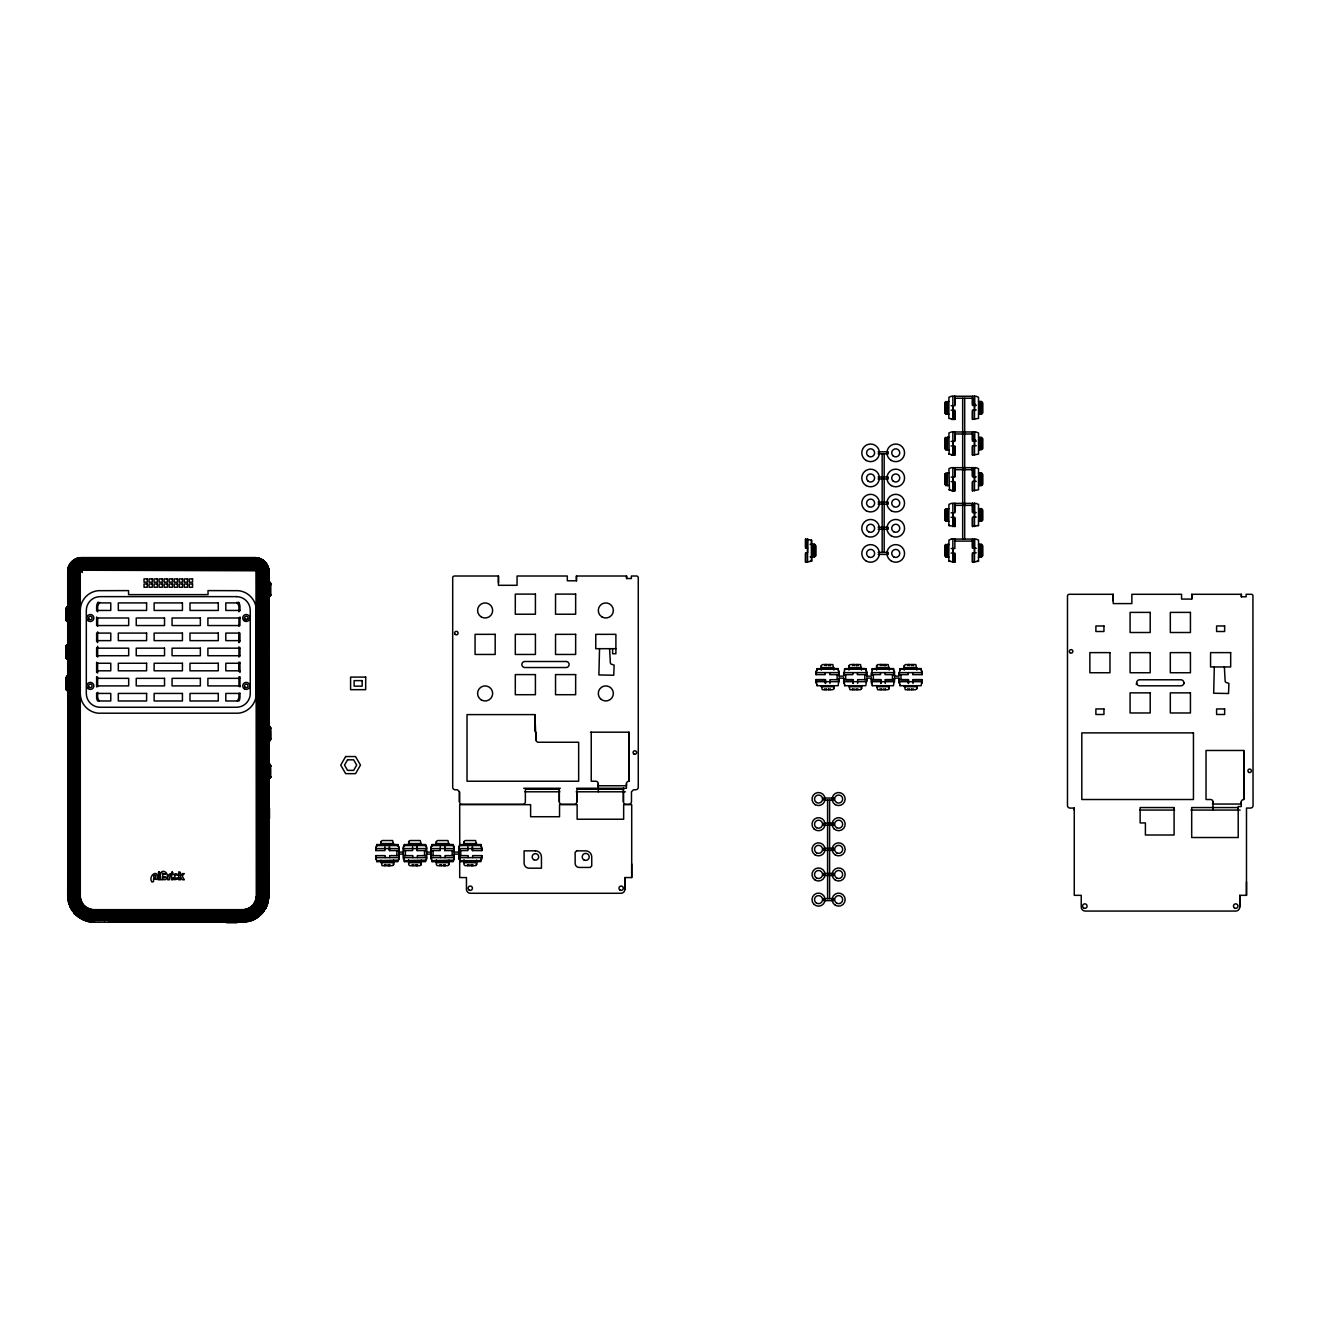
<?xml version="1.0" encoding="UTF-8"?>
<svg xmlns="http://www.w3.org/2000/svg" width="1319" height="1319" viewBox="0 0 1319 1319"><rect width="100%" height="100%" fill="white"/><g stroke="black" fill="none" stroke-linecap="round" stroke-linejoin="round"><path stroke-width="1.5" d="M67.714 697.207L67.714 571.49C67.533 564.087 74.144 557.459 81.547 557.657L255.045 557.657C262.432 557.475 269.06 564.087 268.878 571.49L268.878 895.865L267.328 904.752L262.877 912.616M69.726 694.437L69.726 672.311M69.726 663.012L69.726 640.886M69.726 625.288L69.726 603.162M238.953 671.305L238.953 662.089M238.953 641.809L238.953 632.592M256.282 896.541L256.084 570.781L81.547 570.22L80.278 571.49L80.294 896.541C80.508 903.416 86.559 909.467 93.435 909.665L243.158 909.665C250.033 909.467 256.084 903.416 256.282 896.541L268.779 897.151L268.351 899.69M268.631 741.146L270.593 738.904L268.631 741.212L268.631 739.267L270.642 738.805L268.631 738.706M268.631 596.847L270.593 594.605L268.631 596.913L268.631 594.951L270.642 594.506L268.631 594.391M268.631 583.245L270.593 583.921L269.505 582.025L268.631 582.371L270.642 584.333L268.631 584.333M268.878 805.579L268.878 780.436M268.878 775.918L268.878 766.867M269.076 764.426L270.642 766.355L268.631 766.355M268.878 738.195L268.878 729.143M269.076 727.577C266.702 723.785 271.862 730.957 270.197 726.884C266.422 724.164 274.171 729.836 268.631 728.649M268.878 691.42L268.878 693.365M268.878 678.856L268.878 658.23M268.878 645.667L268.878 643.721M268.878 637.126L268.878 634.604M268.878 625.041L268.878 626.987M268.878 621.645L268.878 571.49C269.027 564.087 262.432 557.508 255.045 557.657L80.871 557.673L76.189 559.141L72.314 562.867M268.367 819.676L269.373 818.654L269.373 808.349L268.367 807.096M268.631 776.413L270.642 776.413L268.631 776.973L268.631 778.935L269.505 778.738L269.505 764.047L270.593 766.141L268.631 763.915M269.505 727.643L269.505 726.324C270.428 727.593 267.691 745.763 270.642 738.92C271.022 717.19 267.18 727.445 269.505 740.503M270.642 594.605L269.505 596.699C267.576 587.713 273.561 583.097 268.631 581.877M269.884 776.875C268.351 779.067 272.885 775.308 268.631 778.869M270.642 766.24L269.884 764.278L269.884 778.49L270.642 776.644M269.884 739.168L269.884 740.767L269.884 726.571L270.642 728.533M269.884 594.853L269.884 596.468L269.884 582.256L270.642 584.218M270.197 776.809L270.197 778.177L270.197 764.608L270.197 765.976M270.197 739.085L270.197 740.454L270.197 726.884L270.197 728.253M270.197 594.787L270.197 596.155L270.197 582.569L270.197 583.938M270.444 776.726L270.444 777.798C270.956 756.331 267.955 763.173 269.076 778.886L269.505 777.419M270.444 766.059C271.022 764.806 270.379 766.108 268.631 765.267M270.444 728.335C270.923 727.445 270.51 727.775 268.631 727.066M270.444 594.704L270.444 595.759L270.444 582.965L270.444 584.02M268.631 582.767L270.593 583.41L270.593 595.314M384.917 846.831L384.917 850.59L375.75 850.59L376.756 844.556L397.876 844.556L398.882 847.078L398.882 859.147L397.876 861.653L376.756 861.653L375.75 855.619L385.181 855.619L385.181 857.63M375.75 850.59L375.75 847.078M376.756 861.587L376.756 860.647L397.876 860.153M381.026 844.556L381.026 841.538L382.279 840.533L392.6 840.533L393.606 844.556M389.451 850.59L389.451 846.831L389.451 850.59L398.882 850.59L398.882 847.078M393.59 862.659L393.59 860.153L393.59 864.67L392.337 865.676L382.032 865.676L381.026 860.153L381.026 862.659L393.606 862.659L393.606 864.67M397.876 846.073L397.876 844.638M403.4 859.147L403.4 847.078L404.405 844.556L425.526 844.556L426.532 847.078L426.532 859.147L425.526 861.653L404.405 861.653L403.4 855.619L412.831 855.619L412.831 857.63M403.4 847.078L403.4 850.59L412.583 850.59L412.583 846.831M404.405 861.587L404.405 860.647L425.526 860.153M408.692 844.556L408.692 841.538L409.945 840.533L420.25 840.533L421.256 844.556M417.117 850.59L417.117 846.831L417.117 850.59L426.532 850.59L426.532 847.078M421.256 864.67L421.256 862.659L408.692 862.659L408.692 860.153L408.692 864.67L409.698 865.676L420.003 865.676L421.256 864.67L421.256 860.153M425.526 846.073L425.526 844.638M431.066 859.147L431.066 847.078L432.071 844.556L453.192 844.556L454.198 847.078L454.198 859.147L453.192 861.653L432.071 861.653L431.066 855.619L440.497 855.619L440.497 857.63M431.066 847.078L431.066 850.59L440.249 850.59L440.249 846.831M432.071 861.587L432.071 860.647L453.192 860.153M436.342 844.556L436.342 841.538L437.611 840.533L447.916 840.533L448.922 844.556M444.767 850.59L444.767 846.831L444.767 850.59L454.198 850.59L454.198 847.078M448.922 864.67L448.922 862.659L436.342 862.659L436.342 860.153L436.342 864.67L437.347 865.676L447.669 865.676L448.922 864.67L448.922 860.153M453.192 846.073L453.192 844.638M459.737 860.153L458.732 855.619L468.146 855.619L468.146 857.63M472.433 850.59L472.433 846.831L472.433 850.59L481.864 850.59L480.858 844.556L459.737 844.556L458.732 847.078L458.732 859.147M623.425 789.273L576.914 789.273L576.914 801.738A2.523 2.523 0 0 1 574.392 804.26L561.828 804.26A2.523 2.523 0 0 1 559.305 801.738L559.305 789.273L525.358 789.273L525.358 801.738A2.523 2.523 0 0 1 522.852 804.26L461.996 804.26A2.523 2.523 0 0 1 459.474 801.738L459.474 791.796L457.462 789.784L455.203 789.784A2.523 2.523 0 0 1 452.697 787.262L452.697 577.771A1.764 1.764 0 0 1 454.445 576.007L498.45 576.007L498.45 585.306L517.064 585.306L517.064 576.007L567.302 576.007L567.302 580.789L576.452 580.789L576.452 576.007L626.574 576.007L626.574 578.53L631.356 578.53L631.356 576.007L636.5 576.007A1.764 1.764 0 0 1 638.264 577.771L638.264 787.262A2.523 2.523 0 0 1 635.742 789.784L633.483 789.784L631.471 791.796L631.471 801.738A2.523 2.523 0 0 1 628.965 804.26L625.948 804.26A2.523 2.523 0 0 1 623.425 801.738L623.425 788.267L623.425 801.738M464.008 844.556L464.008 841.538L465.261 840.533L475.565 840.533L476.571 844.556M476.571 864.67L476.571 862.659L464.008 862.659L464.008 860.153L464.008 864.67L465.013 865.676L475.318 865.676L476.571 864.67L476.571 860.153M480.858 860.153L480.858 861.653L459.737 861.653L459.737 860.647L480.858 860.647L481.864 855.619L472.68 855.619L472.68 857.63M480.858 846.073L480.858 844.556M481.864 850.59L481.864 847.078M498.45 582.8L498.45 576.007M534.92 731.188L534.92 714.601L467.025 714.601L467.025 781.227L578.662 781.227L578.662 742.251L538.432 742.251A2.523 2.523 0 0 1 535.926 739.745L534.92 714.601M559.305 801.738L559.305 789.273M576.452 580.789L576.452 576.007M576.914 801.738L576.914 791.796M591.242 732.193L591.242 781.227L595.759 781.227A2.523 2.523 0 0 1 598.282 783.75L598.282 791.796M459.704 849.205L459.704 877.564L466.448 877.564L466.448 889.253A4.023 4.023 0 0 0 470.471 893.276L620.936 893.276A4.023 4.023 0 0 0 624.959 889.253L624.959 877.564L631.702 877.564L631.702 863.994M590.533 732.193L628.965 732.193L628.965 781.227A2.523 2.523 0 0 0 626.443 783.75L626.443 785.761L597.688 785.761M626.574 578.53L626.574 576.007M810.097 561.202L811.597 561.202L811.531 540.081L811.597 561.202L805.563 562.207L805.563 552.776L807.574 552.776L807.574 539.075L807.574 562.207M805.563 547.253L805.563 539.075L811.3 540.081M810.097 556.931L815.62 555.926L815.62 545.621L814.614 544.351L810.097 544.351M816.016 683.176L816.016 679.664L825.447 679.664L825.447 683.423L825.447 679.664L816.016 679.664L817.022 685.699L838.142 685.699L839.148 678.147L843.682 678.147L844.688 685.699L865.808 685.699L866.814 678.147L871.348 678.147L872.354 685.699L893.474 685.699L894.48 678.147L898.997 678.147L900.003 685.699L921.124 685.699L922.129 679.664L912.962 679.664L912.962 683.423M825.199 672.624L825.199 674.636L816.016 674.636L817.022 668.667L838.159 668.585L839.148 676.136L843.682 676.136L844.688 668.667L865.808 668.585L866.814 676.136L871.348 676.136L872.354 668.667L893.474 668.585L894.48 676.136L898.997 676.136L900.003 668.667L921.124 668.585L922.129 674.636L912.699 674.636L912.699 672.624M817.022 685.616L817.022 684.693M817.022 670.101L817.022 668.667M821.308 670.101L821.308 665.584L822.561 664.562L832.866 664.562L833.872 670.101M825.067 665.584L825.067 664.562L826.584 664.562L826.584 665.584M828.596 689.722L828.596 688.716M829.733 672.624L829.733 674.636L839.164 674.636M830.096 689.722L830.096 688.716M821.308 685.699L822.314 689.722L832.619 689.722L833.872 688.716L833.872 685.699M838.159 670.101L838.159 668.667M839.148 678.147L839.148 681.676L816.016 681.676M843.682 683.176L843.682 678.147M844.688 685.616L844.688 684.693M844.688 670.101L844.688 668.667M848.958 670.101L848.958 665.584L850.227 664.562L860.532 664.562L861.538 670.101M852.734 665.584L852.734 664.562L854.25 664.562L854.25 665.584M856.262 689.722L856.262 688.716M857.383 672.624L857.383 674.636L866.814 674.636M857.762 689.722L857.762 688.716M848.958 685.699L849.964 689.722L860.285 689.722L861.538 688.716L861.538 685.699M865.808 670.101L865.808 668.667M866.814 678.147L866.814 681.676L843.682 681.676M871.348 683.176L871.348 678.147M872.354 685.616L872.354 684.693M872.354 670.101L872.354 668.667M876.624 670.101L876.624 665.584L877.877 664.562L888.198 664.562L889.187 670.101M880.4 665.584L880.4 664.562L881.9 664.562L881.9 665.584M883.911 689.722L883.911 688.716M885.049 672.624L885.049 674.636L894.48 674.636M885.428 689.722L885.428 688.716M876.624 685.699L877.63 689.722L887.934 689.722L889.187 688.716L889.187 685.699M893.474 670.101L893.474 668.667M894.48 678.147L894.48 681.676L871.348 681.676M898.997 683.176L898.997 678.147M900.003 685.616L900.003 684.693M900.003 670.101L900.003 668.667M904.29 670.101L904.29 665.584L905.543 664.562L915.848 664.562L916.853 670.101M908.049 665.584L908.049 664.562L909.566 664.562L909.566 665.584M911.577 689.722L911.577 688.716M913.078 689.722L913.078 688.716M904.29 685.699L905.296 689.722L915.6 689.722L916.853 688.716L916.853 685.699M921.124 670.101L921.124 668.667M922.129 674.636L922.129 671.107M948.839 556.948L945.822 556.948L944.816 555.678L944.816 545.374L948.839 544.368M948.839 521.236L945.822 521.236L944.816 519.983L944.816 509.662L948.839 508.656M948.839 485.524L945.822 485.524L944.816 484.271L944.816 473.966L948.839 472.96M948.839 437.248L944.816 438.254L944.816 448.559L945.822 449.812L948.839 449.812M948.839 414.117L945.822 414.117L944.816 412.863L944.816 402.542L948.839 401.537M945.822 556.948L945.822 544.368M945.822 521.236L945.822 508.656M945.822 485.524L945.822 472.96M945.822 449.828L945.822 437.248M945.822 414.117L945.822 401.537M954.874 554.046L954.874 562.224L948.839 561.218L948.922 540.098L951.362 539.092L975.994 539.092L978.517 540.098L978.517 561.218L972.482 562.224L972.482 553.799M949.845 525.506L948.839 525.506L948.922 504.386L951.362 503.38L975.994 503.38L978.517 504.386L978.517 525.506L972.482 526.512L972.482 518.087M949.466 489.811L948.922 468.674L951.362 467.668L975.994 467.668L978.517 468.674L978.517 489.794L972.482 490.816L972.482 482.391M949.136 454.099L948.922 432.978L951.362 431.972L975.994 431.972L978.517 432.978L978.517 454.099L972.482 455.104L972.482 446.679M952.862 548.523L952.862 562.224L952.862 539.092M952.862 512.811L952.862 526.512L952.862 503.38M952.862 477.099L952.862 490.8L952.862 467.668M952.862 441.403L952.862 455.104L952.862 431.972M952.862 405.691L952.862 419.393L952.862 396.261M951.362 539.092L954.874 539.092L954.874 548.523L951.114 548.523M948.839 525.506L954.874 526.512L954.874 518.334M954.874 482.639L954.874 490.8L948.839 489.811M954.874 446.927L954.874 455.104L948.839 454.099M954.874 411.215L954.874 419.393L948.839 418.387L948.922 397.266L951.362 396.261L975.994 396.261L978.517 397.266L978.517 418.387L972.482 419.393L972.482 410.967M962.672 539.059L962.672 398.239M964.684 539.059L964.684 398.239M972.482 562.224L972.482 552.793L976.258 552.793M972.482 547.253L972.482 539.092L972.482 548.259L976.258 548.259M972.482 526.512L972.482 517.081L976.258 517.081M972.482 511.558L972.482 503.363L972.482 512.563L976.258 512.563M972.482 490.816L972.482 481.386L976.258 481.386M972.482 475.846L972.482 467.668L972.482 476.851L976.258 476.851M972.482 455.104L972.482 445.674L976.258 445.674M972.482 419.393L972.482 409.962L976.258 409.962M972.482 398.305L972.482 404.438L975.664 404.438M974.494 552.793L974.494 539.092L974.494 562.224M974.494 517.081L974.494 503.38L974.494 526.512M974.494 481.386L974.494 467.668L974.494 490.8M974.494 445.674L974.494 431.972L974.494 455.104M974.494 409.962L974.494 396.261L974.494 419.393M980.017 437.248L980.017 449.812L980.017 437.248L982.54 438.502L982.54 448.806L978.517 449.828M978.517 556.948L981.534 556.948L981.534 544.368L978.517 544.368M978.517 521.236L981.534 521.236L981.534 508.656L978.517 508.656M978.517 485.524L981.534 485.524L981.534 472.96L978.517 472.96M981.534 449.812L981.534 437.248M978.517 414.117L981.534 414.117L981.534 401.537L978.517 401.537M981.534 556.948L982.54 555.942L982.54 545.621L981.534 544.368M981.534 521.236L982.54 520.23L982.54 509.925L981.534 508.656M981.534 485.524L982.54 484.518L982.54 474.213L981.534 472.96M981.534 414.117L982.54 413.111L982.54 402.79L981.534 401.537M1074.26 810.08L1074.26 808.069L1069.989 808.069A2.523 2.523 0 0 1 1067.483 805.546L1067.483 596.056A1.764 1.764 0 0 1 1069.231 594.292L1113.236 594.292L1113.236 603.591L1131.85 603.591L1131.85 594.292L1181.577 594.292L1181.577 599.073L1191.749 599.073L1191.749 594.292L1241.36 594.292L1241.36 596.798L1246.142 596.798L1246.142 594.292L1251.286 594.292A1.764 1.764 0 0 1 1252.918 595.38L1253.05 805.546A2.523 2.523 0 0 1 1250.527 808.069L1246.488 808.069L1246.488 895.337L1239.745 895.337L1239.745 907.043A4.023 4.023 0 0 1 1235.722 911.066L1085.257 911.066A4.023 4.023 0 0 1 1081.234 907.043L1081.234 895.337L1074.26 895.337L1074.26 808.069M1113.236 601.085L1113.236 594.292M1174.091 807.558L1174.091 835.009L1145.403 835.009L1145.403 822.941L1140.144 822.941L1140.144 807.558L1174.091 807.558L1174.091 810.08M1191.749 599.073L1191.749 594.292M1212.474 804.046L1241.228 804.046L1241.228 802.034A2.523 2.523 0 0 1 1243.751 799.512L1243.751 750.478L1206.028 750.478L1206.028 799.512L1210.562 799.512A2.523 2.523 0 0 1 1212.87 801.062L1213.068 810.08M1241.36 596.798L1241.36 594.292M1243.751 799.512L1243.751 750.478M1246.488 895.337L1246.488 881.768M79.783 558.728L258.409 558.069L255.292 570.253L257.073 557.805L255.045 557.706L255.045 570.22M256.925 895.865C257.106 903.581 250.198 910.506 242.465 910.308L94.111 910.308C86.394 910.506 79.47 903.581 79.668 895.865L79.668 571.49L81.547 569.61L255.045 569.61L256.644 570.5L256.925 895.865L268.862 895.865M267.642 897.101L267.675 571.49C267.938 564.664 261.64 559.124 255.045 559.141L81.547 559.141L74.787 561.91L71.457 566.263L70.187 571.49L70.187 895.865C69.858 908.643 81.333 920.101 94.111 919.788L242.465 919.788C255.259 920.101 266.718 908.643 266.405 895.865L266.405 571.49C266.553 565.406 261.113 559.981 255.045 560.13L81.547 560.13L74.985 562.207L73.864 559.981L80.591 557.706L81.547 570.22M268.136 895.865L268.021 898.371M268.598 897.134L268.614 568.786M79.668 571.49L67.731 571.49L68.522 566.857L67.714 895.865L68.852 903.515L71.473 909.434L76.387 915.402L80.822 918.04L79.849 917.2M79.668 895.865L67.731 895.865L67.945 571.49L69.742 564.301L73.303 560.377M68.258 571.49L68.868 566.972M77.409 559.85L71.457 564.367L69.198 571.49L69.198 895.865C68.852 909.269 80.97 921.256 94.358 920.777M255.919 558.646L81.547 558.613C75.447 559.866 69.28 564.647 69.495 571.49L69.495 895.865C69.165 909.005 80.954 920.81 94.111 920.481L242.465 920.481C255.622 920.81 267.411 909.005 267.081 895.865L267.081 571.49L264.888 564.532L258.969 560.443M80.294 610.301L80.377 608.504A19.867 19.867 0 0 1 98.2 590.681L128.553 590.599L128.553 594.622L208.023 594.622L208.023 590.599L238.393 590.681A19.867 19.867 0 0 1 256.199 608.504L256.199 695.377A19.867 19.867 0 0 1 238.393 713.2L98.2 713.2A19.867 19.867 0 0 1 80.377 695.377L80.294 693.58M93.435 909.665L92.825 922.162L88.967 921.75L86.444 921.124L90.104 909.088M244.51 618.133L245.812 619.716L247.873 618.677M255.177 569.61L255.985 557.706M267.889 897.101L266.817 903.251M92.759 909.615L91.522 922.113L90.253 921.915M67.961 678.345L65.95 678.345L67.961 675.839M67.961 608.636L65.95 609.081L67.961 606.691L65.95 608.702L67.961 609.197M268.631 726.67L270.642 728.137L270.593 739.629L268.631 740.272M268.631 764.789L270.593 765.498L270.444 777.006M270.593 777.336L268.631 777.979M267.394 899.558L267.543 898.321M256.925 571.49L268.862 571.49L268.812 570.121L266.158 563.246L261.409 559.223L255.738 570.435L263.009 560.196L255.045 557.888M67.961 676.779L65.95 678.246L67.961 676.383M90.236 921.965L92.083 909.533M67.896 569.61L68.786 569.726L69.907 565.455M267.856 899.624L265.284 908.049M266.735 905.906L268.449 899.706L256.15 897.893M67.961 645.354L65.95 646.607L67.961 646.92M67.961 677.257L65.95 678.032L67.088 676.086L67.961 675.905L65.95 678.131L67.961 677.785M88.967 921.734L91.423 909.418M84.218 919.755L89.115 921.041M257.848 557.953L255.292 570.253M87.713 921.404L90.747 909.269M65.999 646.326L67.961 646.359M65.95 677.95L65.999 689.342L67.961 690.925L65.95 688.914L67.961 688.403M258.376 559.602L81.547 558.86M258.705 558.399L263.816 560.789L268.07 566.857M74.425 559.619L70.435 563.246L68.275 567.764L80.311 571.242L67.879 570.55M266.586 903.169L262.712 910.868M67.978 568.786L80.311 571.242M256.875 558.151C266.339 556.041 246.702 585.521 259.596 558.679M85.224 920.711L89.461 908.873M266.438 904.438L261.327 912.946M266.52 905.823L268.334 895.865L267.378 567.104L268.136 567.813M68.522 566.857C78.893 568.951 88.307 574.474 69.198 567.104M69.017 567.038L70.847 562.702M71.473 567.104L70.566 571.49L70.566 895.865C70.253 908.445 81.531 919.722 94.111 919.409L242.465 919.409C255.062 919.722 266.339 908.445 266.026 895.865L266.026 571.49C266.158 565.62 260.915 560.361 255.045 560.509L80.789 560.526L75.216 562.521L71.127 566.956M88.818 908.643L84.037 920.2L92.825 921.981M86.526 920.893L78.415 917.018L85.504 907.456M259.958 560.163L258.458 559.322M266.636 905.873L265.548 908.197M88.208 908.362L82.833 919.706M68.984 566.032L69.923 564.417M87.598 908.049L81.696 919.096L84.103 920.035M81.729 919.03L79.519 917.694L86.427 907.357M69.379 565.175L70.105 565.554C69.627 563.427 75.925 558.366 71.704 562.306M65.999 608.603L67.961 607.63M270.593 594.984L268.631 595.957M264.492 909.055L265.103 907.95M265.432 908.131L263.371 911.363M265.762 908.313L265.103 909.418L254.336 902.971M80.541 918.486L87.005 907.719M256.018 569.874L262.151 559.619M262.102 559.866L259.497 558.959M262.168 559.784L264.476 561.383L263.668 562.257L262.333 561.169M67.961 644.645L65.95 646.524L67.516 644.447L65.95 646.409L67.961 645.832M263.981 910.225L264.657 909.154M69.775 564.334L70.352 563.592L80.492 570.781L70.039 564.499M70.352 564.68L72.149 561.416L72.924 562.257L79.816 558.976M105.355 919.953L104.432 920.58M263.816 910.126L259.711 914.875M260.964 914.364L264.377 910.489L253.973 903.548M262.168 561.399L256.644 559.883M256.826 558.514L262.877 560.377M78.415 917.018L77.376 916.26L84.944 907.027M70.55 563.724L71.968 562.537M262.465 912.27L263.239 911.264M263.734 560.806L256.232 570.022M261.953 911.841L256.463 916.804M261.756 913.342L262.596 912.369M94.111 910.308L94.111 922.245L92.825 922.212L243.768 922.228L253.759 919.722L262.877 912.6L253.644 905.032M72.133 562.702L68.918 571.49L68.918 895.865L70.385 904.339L74.639 911.841M76.42 915.37L84.828 906.104M263.981 561.91L255.935 570.599L265.103 562.075M264.394 561.482L267.114 565.224M260.766 914.149L261.64 913.226M83.905 906.071C78.365 915.468 65.29 917.942 82.949 905.032M77.969 915.534L76.123 913.853L76.881 914.875M221.097 921.256L220.092 922.261L220.092 921.256M260.47 913.853L254.468 918.304M260.882 914.265L258.887 915.848M264.756 562.405L260.074 559.899M74.589 913.556L83.41 905.559M72.825 560.773C75.529 563.609 68.341 567.071 69.825 571.49L69.825 895.865C69.511 908.84 81.135 920.464 94.111 920.134L242.465 920.134C255.457 920.464 267.081 908.84 266.751 895.865L266.751 571.49L265.449 566.098L262.432 562.405M259.068 916.078L261.096 914.479L252.687 906.071M264.394 563.889L264.064 563.048M256.496 570.303L265.729 562.702M238.195 921.75L236.942 922.772L226.637 922.772L225.631 921.75M258.755 915.699L249.918 920.415M258.986 915.98L256.925 917.496M250.148 907.357L257.139 917.793L259.183 916.227L251.632 907.027M82.503 904.471L72.924 911.577L72.215 910.489L82.619 903.548M266.141 563.642L256.084 570.781L266.916 564.367M73.6 560.229C76.634 559.454 87.466 582.174 74.985 562.207M73.88 560.624L75.183 559.223L74.474 559.866M74.111 560.971L77.161 559.141M255.771 918.04L256.842 917.364M257.073 917.694L254.897 919.096L248.994 908.049M82.256 902.971L71.473 909.418L72.364 910.39M255.424 917.463L248.599 920.299M255.853 918.189L253.528 919.244M81.91 902.377L70.847 908.296L70.468 907.043M268.449 568.703L268.301 567.764L256.199 570.995L267.279 565.142M253.66 919.508L254.798 918.931M76.04 558.811C88.142 587.697 79.865 562.521 76.123 559.025C80.508 552.463 83.081 588.868 79.668 557.789M79.585 566.989L76.634 571.49L76.634 895.865C76.403 905.197 84.779 913.572 94.111 913.342L242.465 913.342C251.814 913.572 260.189 905.197 259.958 895.865L259.398 569.231L255.045 566.576L81.547 566.576L78.398 568.538L77.227 571.49L77.227 895.865C76.997 904.883 85.092 912.962 94.111 912.748L242.465 912.748C251.5 912.962 259.579 904.883 259.365 895.865L258.87 569.495L255.045 567.17L80.096 567.417M70.253 907.142L81.613 901.767M268.73 569.594C259.151 573.106 249.472 572.017 267.378 567.104M253.347 918.865L246.208 921.025M253.594 919.392L243.735 921.684M247.131 908.873L251.368 920.711L252.572 920.233L253.759 919.706L248.384 908.362M256.76 570.731L267.378 566.115L268.021 569.693M69.94 905.873L70.369 907.093M69.429 902.048L71.473 907.95M81.333 901.157L69.742 905.955M76.42 559.668L78.81 558.316M81.086 900.514L69.313 904.735L68.555 902.262L70.22 905.757M266.389 567.45L267.394 571.49L267.394 895.865C267.724 909.17 255.787 921.107 242.465 920.777L108.949 920.777M78.843 557.921L81.3 570.253M251.319 920.596L250.099 920.992L246.488 909.088M68.901 903.499L80.888 899.871M248.763 920.942L249.983 920.613M599.535 648.684L598.892 674.949L613.747 675.229L614.126 665.155L612.115 664.397A1.764 1.764 0 0 1 610.351 662.633L609.592 648.684M1214.321 666.952L1213.678 693.233L1228.533 693.514L1228.912 683.423L1226.901 682.681A1.764 1.764 0 0 1 1225.137 680.917L1224.378 666.952M68.522 902.278L80.706 899.212M78.002 558.877L78.876 558.662M78.068 559.091L79.767 558.514M256.282 571.242L267.872 568.819M247.477 921.041L248.714 920.761M248.862 921.338L247.593 921.618L245.169 909.418M256.298 571.49L268.614 569.61M68.242 901.009L80.558 898.552M247.395 920.563L108.949 921.058M247.576 921.519L108.949 921.882M78.761 558.069L81.547 557.706L81.547 569.61M78.843 558.465L79.717 558.151M268.631 595.479L269.505 595.397M80.426 897.893L68.011 899.723L67.846 898.437L80.344 897.217M265.103 570.105L265.185 895.865C265.498 908 254.616 918.881 242.465 918.585L94.111 918.585C81.976 918.881 71.094 908 71.391 895.865L71.391 571.49C71.259 566.065 76.123 561.202 81.547 561.333L255.045 561.333L260.321 562.817L264.047 566.807L265.614 571.49L265.614 895.865C265.927 908.23 254.847 919.31 242.465 918.997L94.111 918.997C81.745 919.31 70.665 908.23 70.962 895.865L70.962 571.49C70.83 565.835 75.892 560.773 81.547 560.905L255.771 560.938L262.267 563.757L265.515 570.039M65.999 688.617L67.961 688.963M244.988 921.404L246.241 921.256M79.734 558.316L255.045 558.201M79.948 559.883L255.87 559.47M67.961 606.938L65.95 608.702L67.961 608.108M268.631 596.65L270.642 594.885L268.631 596.353M268.631 740.965L270.642 739.019L268.631 739.794M268.631 778.688L270.642 776.907L268.631 778.391M67.961 607.235L65.95 608.751L65.999 620.177L67.961 621.777L65.95 619.765L67.961 619.254M67.961 644.958L65.95 646.425L65.999 657.901L67.961 659.484L65.95 657.472L67.961 656.977M244.971 921.19L108.949 921.305M67.797 897.151L80.294 896.541M80.624 558.052L81.547 557.888M242.465 921.519L243.735 921.503M242.465 921.882L243.751 921.849M954.874 398.256L972.482 398.239M951.114 405.691L954.874 405.691L954.874 396.261L954.874 404.686M976.258 405.444L972.482 405.444L972.482 396.228M951.098 410.209L954.874 410.209L954.874 419.393L951.362 419.393M954.874 433.984L972.482 433.984L972.482 440.134L975.664 440.134M951.114 441.403L954.874 441.403L954.874 431.972L954.874 440.398M976.258 441.14L972.482 441.14L972.482 431.972M951.098 445.921L954.874 445.921L954.874 455.104L951.362 455.104M878.141 451.823L888.198 451.823L888.198 453.835L878.141 453.835M954.874 469.679L972.482 469.679M878.141 476.967L888.198 476.967L888.198 478.978L878.141 478.978M951.114 477.099L954.874 477.099L954.874 467.668L954.874 476.093M951.098 481.633L954.874 481.633L954.874 490.8L951.362 490.8M878.141 502.127L888.198 502.127L888.198 504.138L878.141 504.138M954.874 505.375L972.482 505.358M951.114 512.811L954.874 512.811L954.874 503.347L954.874 511.805M951.098 517.328L954.874 517.328L954.874 526.512M977.511 525.506L978.517 525.506M878.141 527.27L888.198 527.27L888.198 529.282L878.141 529.282M972.482 541.103L954.874 541.103L954.874 539.092M807.574 548.259L805.563 548.259L805.563 539.075M878.141 552.414L888.198 552.414L888.198 554.425L878.141 554.425M951.098 553.04L954.874 553.04L954.874 562.224M81.547 559.437L255.045 559.437M977 561.218L978.517 561.218M948.839 561.218L950.356 561.218M97.639 602.915L110.78 602.915L110.78 610.45L96.633 610.45M238.953 602.915L225.813 602.915L225.813 610.45L239.959 610.45M96.633 618.001L128.685 618.001L128.685 625.552L96.633 625.552L96.633 616.979M239.959 618.001L207.891 618.001L207.891 625.552L239.959 625.552L239.959 616.979M96.633 640.638L110.78 640.638L110.78 633.087L96.633 633.087L96.633 641.661M239.959 640.638L225.813 640.638L225.813 633.087L239.959 633.087L239.959 641.661M96.633 648.173L128.685 648.173L128.685 655.724L96.633 655.724M239.959 648.173L207.891 648.173L207.891 655.724L239.959 655.724M615.891 648.684L595.759 648.684L595.759 634.34L615.891 634.34L615.891 653.713L612.61 653.713L612.61 648.684M96.633 663.259L110.78 663.259L110.78 670.81L96.633 670.81M239.959 663.259L225.813 663.259L225.813 670.81L239.959 670.81M833.872 667.579L821.308 667.595L821.308 665.567M861.538 667.579L848.958 667.595L848.958 665.567M889.204 667.579L876.624 667.595L876.624 665.567M916.853 667.579L904.29 667.595L904.29 665.567M817.022 668.881L838.159 668.881M844.688 668.881L865.808 668.881M872.354 668.881L893.474 668.881M900.003 668.881L921.124 668.881M816.016 672.624L839.164 672.608M866.814 672.608L843.682 672.624L843.682 674.636L852.865 674.636L852.865 672.624M894.48 672.608L871.348 672.624L871.348 674.636L880.515 674.636L880.515 672.624M922.129 672.608L898.997 672.624L898.997 674.636L908.181 674.636L908.181 672.624M96.633 678.345L128.685 678.345L128.685 685.896L96.633 685.896M239.959 678.345L207.891 678.345L207.891 685.896L239.959 685.896M839.148 679.664L829.981 679.664L829.981 683.423M843.682 679.664L853.113 679.664L853.113 683.423L853.113 679.664L845.693 679.664L845.693 674.636M866.814 679.664L857.63 679.664L857.63 683.423M871.348 679.664L880.779 679.664L880.779 683.423L880.779 679.664L873.359 679.664L873.359 674.636M885.296 679.664L894.48 679.664L885.296 679.664L885.296 683.423M898.997 679.664L908.428 679.664L908.428 683.423L908.428 679.664L901.009 679.664L901.009 674.636M912.962 679.664L922.129 679.664L922.129 683.176M898.997 681.676L922.129 681.676M821.308 686.704L833.872 686.704L833.872 688.716M848.958 686.704L861.538 686.704L861.538 688.716M876.624 686.704L889.187 686.704L889.187 688.716M904.29 686.704L916.853 686.704L916.853 688.716M96.633 693.431L110.78 693.431L110.78 700.983L97.639 700.983A7.551 7.551 0 0 1 96.633 697.207L96.633 693.102M239.959 693.431L225.813 693.431L225.813 700.983L238.953 700.983A7.551 7.551 0 0 0 239.959 697.207L239.959 693.102M523.709 788.267L560.328 788.267M576.617 788.267L626.443 788.267L626.443 783.75M524.995 791.796L559.817 791.796M576.189 791.796L625.338 791.796M1139.781 810.08L1174.602 810.08M1190.975 810.08L1240.124 810.08M393.606 843.55L381.026 843.55L381.026 841.538M421.256 843.55L408.692 843.55L408.692 841.538M448.922 843.55L436.342 843.55L436.342 841.538M476.571 843.55L464.008 843.55L464.008 841.538M376.756 845.561L397.876 845.561M404.405 845.561L425.526 845.561M432.071 845.561L453.192 845.561M459.737 845.561L480.858 845.561M375.75 848.579L398.882 848.579M403.4 848.579L426.532 848.579M431.066 848.579L454.198 848.579M458.732 848.579L481.864 848.579M398.882 852.107L403.4 852.107M426.532 852.107L431.066 852.107M454.198 852.107L458.732 852.107M398.882 854.118L403.4 854.118M426.532 854.118L431.066 854.118M454.198 854.118L458.732 854.118M375.75 857.63L398.882 857.63M403.4 857.63L426.532 857.63M431.066 857.63L454.198 857.63M458.732 857.63L481.864 857.63M94.358 921.058L87.994 920.299M94.358 921.305L85.537 919.821L77.837 915.699M94.358 921.717L92.858 921.503M108.949 921.519L242.465 921.717M94.358 922.014L92.841 921.849M268.631 583.773L269.884 583.872M67.961 619.815L65.95 619.369M67.961 657.538L65.95 657.093M268.631 728.088L269.884 728.187M268.631 765.795L269.884 765.894M67.961 620.342L65.999 619.666L67.961 621.216M67.961 658.066L65.999 657.39L67.961 658.939M67.961 689.507L65.999 688.815L67.961 690.678M67.961 620.82L65.999 619.468L67.961 621.529M67.961 658.544L65.999 657.192L67.961 659.236M67.961 689.969L65.95 688.716L67.961 690.381M91.572 921.602L92.841 921.684M256.232 897.217L268.73 898.437M268.631 582.075L269.505 582.24M268.631 764.097L269.505 764.278M255.935 558.415L258.524 559.091M255.837 559.8L258.293 559.883M90.351 921.256L91.605 921.404M68.374 569.676L68.44 895.865M68.786 569.726L80.278 571.49M89.065 921.223L90.319 921.437M256.034 898.552L268.351 901.009M98.892 920.58L97.969 919.953M255.886 899.212L268.07 902.278M86.658 920.415L87.878 920.761M255.705 899.871L267.724 903.515M258.672 558.531L262.811 560.493M86.807 919.97L80.113 916.804L75.447 912.781M255.49 900.514L267.312 904.752M259.431 559.141L261.063 559.85M255.243 901.157L266.817 905.939M83.064 919.244L84.284 919.574M254.979 901.767L266.323 907.142M83.146 919.063L80.921 917.876M82.982 919.392L80.739 918.189M79.882 570.616L70.105 565.554M254.666 902.377L265.746 908.296M79.75 917.364L71.935 909.154M254.072 904.471L263.668 911.577M262.596 560.789L263.437 561.169M71.556 563.361L80.657 570.599L72.611 561.91M76.634 915.139L77.607 915.98M253.182 905.559L262.019 913.572M71.44 562.059L80.179 570.204M75.546 914.43L76.469 915.32M238.706 921.256L239.712 922.261M76.123 913.853L70.599 905.592M251.764 906.104L260.189 915.402M264.459 562.702L265.746 563.922M74.276 912.138L75.101 913.094M80.36 570.022L74.144 562.405M73.204 911.363L73.996 912.369M251.072 907.456L258.194 917.051M73.501 911.149L71.308 908.049M265.135 564.367L266.685 567.351M249.588 907.719L256.034 918.486M71.045 908.197L71.787 909.236M266.042 564.796L267.18 567.17M75.348 559.536L80.673 569.824M71.16 908.131L69.61 904.62M247.758 908.643L252.572 920.233M69.94 904.504L68.934 900.861M245.829 909.269L248.879 921.453M69.033 902.147L68.572 898.371M68.456 900.959L68.736 902.212M69.165 900.828L68.67 571.49M68.588 900.943L68.093 571.49M244.51 909.533L246.34 921.965M267.806 569.726L267.889 570.599M243.834 909.615L245.054 922.113M68.291 897.134L68.374 898.387M243.158 909.665L243.768 922.212M268.301 570.583L268.334 571.49M67.945 895.865L67.978 897.134M816.016 671.107L816.016 674.636M481.864 855.619L481.864 859.147M458.732 847.078L458.732 850.59L467.899 850.59L467.899 846.831M454.198 859.147L454.198 855.619L445.014 855.619L445.014 857.63M432.071 844.556L432.071 846.073M426.532 859.147L426.532 855.619L417.365 855.619L417.365 857.63M404.405 844.556L404.405 846.073M398.882 859.147L398.882 855.619L389.699 855.619L389.699 857.63M376.756 844.556L376.756 846.073M1241.228 802.034L1241.228 806.552L1238.211 806.552L1238.211 837.516L1191.7 837.516L1191.7 807.558L1238.211 807.558L1238.211 810.08M1239.745 895.337L1239.745 907.043M1213.068 802.034L1213.068 804.046M982.54 402.806L982.54 413.111M982.54 438.502L982.54 448.823M982.54 474.213L982.54 484.518M982.54 509.925L982.54 520.23M982.54 545.621L982.54 555.942M944.816 402.542L944.816 412.847M944.816 438.254L944.816 448.559M944.816 473.966L944.816 484.271M944.816 509.662L944.816 519.983M944.816 545.374L944.816 555.678M909.319 688.716L909.319 689.722M907.802 688.716L907.802 689.722M894.48 671.107L894.48 676.136M892.468 674.636L892.468 679.664M884.175 453.835L884.175 552.414M882.164 453.835L882.164 552.414M881.653 688.716L881.653 689.722M880.136 688.716L880.136 689.722M866.814 671.107L866.814 676.136M864.802 674.636L864.802 679.664M853.987 688.716L853.987 689.722M852.486 688.716L852.486 689.722M839.164 671.107L839.148 676.136M837.136 674.636L837.136 679.664M829.602 800.056L829.602 898.618M827.59 800.056L827.59 898.618M826.337 688.716L826.337 689.722M824.82 688.716L824.82 689.722M815.62 545.621L815.62 555.926M805.563 553.782L805.563 562.207M631.702 877.564L631.702 804.656L623.656 804.656L623.656 819.231L577.128 819.231L577.128 804.656L559.536 804.656L559.536 816.725L530.617 816.725L530.617 804.656L459.704 804.656L459.737 846.073M628.965 732.193L628.965 781.227M624.959 877.564L624.959 889.253M598.282 783.75L598.282 785.761M535.926 732.193L535.926 739.745M469.036 865.676L469.036 864.67L467.52 864.67L467.52 865.676M460.743 850.59L460.743 855.619M459.474 791.796L459.474 801.738M452.186 850.59L452.186 855.619M441.37 865.676L441.37 864.67L439.87 864.67L439.87 865.676M433.077 850.59L433.077 855.619M424.52 850.59L424.52 855.619M413.721 865.676L413.721 864.67L412.204 864.67L412.204 865.676M405.411 850.59L405.411 855.619M396.871 850.59L396.871 855.619M386.055 865.676L386.055 864.67L384.538 864.67L384.538 865.676M375.75 855.619L375.75 859.147M269.373 808.349L269.373 818.67M269.076 581.877L269.076 594.935M269.076 595.463L269.076 596.847M267.922 571.49L267.922 895.865M242.465 910.308L242.465 922.245M239.959 610.796L239.959 606.691A7.551 7.551 0 0 0 238.393 602.091M239.959 647.827L239.959 656.054M239.959 662.237L239.959 672.525M239.959 676.631L239.959 686.919M238.953 611.802L238.953 607.696A7.551 7.551 0 0 0 236.744 602.354M238.953 617.836L238.953 626.212M238.953 632.395L238.953 642.683M238.953 646.805L238.953 657.093M238.953 663.276L238.953 671.503M238.953 676.845L238.953 686.061M238.953 693.431L238.953 696.201A7.551 7.551 0 0 1 237.387 700.801M225.598 921.256L225.664 922.261M225.335 922.261L225.351 921.256L224.972 922.261M224.939 922.261L224.692 921.256L224.642 922.261M224.395 921.256L224.395 922.261M223.867 921.256L223.966 922.261M223.636 921.256L223.653 922.261M223.307 921.256L223.455 922.261M223.191 921.256L223.208 922.261M222.598 921.256L222.598 922.261M221.872 921.256L221.872 922.261M220.817 921.256L220.817 922.261M210.727 922.261L210.694 921.256L210.397 922.261M210.331 921.256L210.282 922.261M210.084 921.256L210.117 922.261M209.754 921.256L209.754 922.261M209.556 921.256L209.556 922.261M209.243 921.256L209.243 922.261M208.963 921.256L208.963 922.261M208.633 921.256L208.633 922.261M208.369 921.256L208.353 922.261M208.171 921.256L208.072 922.261M207.825 921.256L207.808 922.261M207.578 921.256L207.38 922.261M207.297 921.256L207.116 922.261L207.05 921.256M188.32 921.256L188.353 922.261M187.859 921.256L187.941 922.261M187.578 921.256L187.578 922.261M186.721 921.256L186.721 922.261M186.474 921.256L186.243 922.261M186.012 921.256L185.979 922.261M185.32 922.261L185.138 921.256L185.039 922.261M108.949 920.58L108.949 922.195M97.639 611.802L97.639 607.696A7.551 7.551 0 0 1 99.848 602.354M97.639 617.984L97.639 626.212M97.639 631.834L97.639 642.683M97.639 646.228L97.639 657.093M97.639 662.699L97.639 672.97M97.639 677.092L97.639 686.655M97.639 692.376L97.639 696.201A7.551 7.551 0 0 0 99.189 700.801M96.633 610.796L96.633 606.691A7.551 7.551 0 0 1 98.183 602.091M96.633 647.827L96.633 656.054M96.633 662.237L96.633 672.525M96.633 676.631L96.633 686.919M94.358 920.58L94.358 922.195M67.088 606.888L67.088 621.579M67.088 644.595L67.088 659.286M67.088 676.037L67.088 690.727M66.708 607.119L66.708 621.331M66.708 644.843L66.708 659.055M66.708 676.268L66.708 690.48M66.395 607.449L66.395 621.018M66.395 645.156L66.395 658.742M66.395 676.598L66.395 690.167M1184 683.588A3.017 3.017 0 0 1 1183.901 682.797A3.017 3.017 0 0 0 1180.884 679.78L1139.649 679.78A3.017 3.017 0 0 0 1136.632 682.797A3.017 3.017 0 0 1 1136.22 684.314M1183.901 682.797A3.017 3.017 0 0 1 1180.884 685.814L1139.649 685.814A3.017 3.017 0 0 1 1136.632 682.797M388.314 864.67L388.314 865.676L389.83 865.676L389.83 864.67L388.314 864.67M415.98 864.67L415.98 865.676L417.48 865.676L417.48 864.67L415.98 864.67M443.646 864.67L443.646 865.676L445.146 865.676L445.146 864.67L443.646 864.67M471.295 864.67L471.295 865.676L472.812 865.676L472.812 864.67L471.295 864.67M813.114 544.351L813.114 556.931L813.114 544.351M814.614 544.351L814.614 556.931L814.614 544.368M828.843 664.562L828.843 665.584L828.843 664.578M830.36 664.562L830.36 665.584L830.36 664.578M856.509 664.562L856.509 665.584L856.509 664.578M858.009 664.562L858.009 665.584L858.009 664.578M884.159 664.562L884.159 665.584L884.159 664.578M885.676 664.562L885.676 665.584L885.676 664.578M911.825 664.562L911.825 665.584L911.825 664.578M913.342 664.562L913.342 665.584L913.342 664.578M947.339 544.368L947.339 556.948L947.339 544.368M947.339 508.656L947.339 521.236L947.339 508.656M947.339 472.96L947.339 485.524L947.339 472.96M947.339 437.248L947.339 449.828L947.339 437.248M947.339 401.537L947.339 414.117L947.339 401.537M980.017 544.368L980.017 556.948L980.017 544.368M980.017 508.656L980.017 521.236L980.017 508.656M980.017 472.96L980.017 485.524L980.017 472.96M980.033 401.537L980.033 414.117L980.017 401.537M257.535 895.865C257.733 903.911 250.528 911.116 242.465 910.918L94.111 910.918C86.065 911.116 78.843 903.911 79.058 895.865L79.058 571.49L81.547 569L255.045 569L257.254 570.336L257.535 895.865M258.145 895.865C258.359 904.24 250.841 911.742 242.465 911.528L94.111 911.528C85.735 911.742 78.233 904.24 78.448 895.865L78.448 571.49L79.42 569.214L81.547 568.374L255.045 568.374L257.799 570.055L258.145 895.865M258.755 895.865C258.969 904.554 251.171 912.352 242.465 912.138L94.111 912.138C85.405 912.352 77.607 904.554 77.837 895.865L77.837 571.49L78.827 568.951L81.547 567.764L255.045 567.764L258.343 569.775L258.755 895.865M260.535 895.865C260.783 905.51 252.127 914.166 242.465 913.919L94.111 913.919C84.465 914.166 75.81 905.51 76.057 895.865L76.057 571.49L77.788 567.467L81.547 565.983L255.045 565.983L259.925 568.951L260.535 895.865M261.113 895.865C261.36 905.823 252.44 914.743 242.465 914.496L94.111 914.496C84.152 914.743 75.216 905.823 75.48 895.865L75.48 571.49L77.112 567.335L81.547 565.406L255.045 565.406L258.194 566.296L260.437 568.687L261.113 895.865M261.673 895.865C261.937 906.12 252.737 915.32 242.465 915.056L94.111 915.056C83.855 915.32 74.655 906.12 74.903 895.865L74.903 571.49L77.013 566.626L81.547 564.845L255.045 564.845L258.491 565.818L260.931 568.423L261.673 895.865M262.234 895.865C262.497 906.417 253.034 915.881 242.465 915.617L94.111 915.617C83.559 915.881 74.095 906.417 74.359 895.865L74.359 571.49L76.634 566.23L81.547 564.301L255.045 564.301L258.771 565.34L261.426 568.176L262.234 895.865M262.761 895.865C263.042 906.697 253.314 916.425 242.465 916.144L94.111 916.144C83.262 916.425 73.551 906.697 73.815 895.865L73.815 571.49L75.892 566.214L81.547 563.757L255.045 563.757L259.052 564.878L261.904 567.928L262.761 571.49L262.761 895.865M263.289 895.865C263.569 906.977 253.594 916.952 242.465 916.672L94.111 916.672C82.998 916.952 73.023 906.977 73.303 895.865L73.303 571.49L75.908 565.455L81.547 563.246L255.045 563.246L259.332 564.433L262.366 567.698L263.289 571.49L263.289 895.865M263.8 895.865C264.08 907.258 253.858 917.463 242.465 917.183L94.111 917.183C82.718 917.463 72.512 907.258 72.792 895.865L72.792 571.49L75.15 565.505L81.547 562.735L255.045 562.735L259.596 564.004L262.811 567.45L263.8 571.49L263.8 895.865M264.278 895.865C264.575 907.505 254.122 917.958 242.465 917.661L94.111 917.661C82.454 917.958 72.017 907.505 72.314 895.865L72.314 571.49L75.232 564.73L81.547 562.24L255.045 562.24L259.843 563.592L263.239 567.236L264.278 571.49L264.278 895.865M264.74 895.865C265.053 907.769 254.369 918.436 242.465 918.139L94.111 918.139C82.207 918.436 71.539 907.769 71.836 895.865L71.836 571.49L74.919 564.4L81.547 561.779L255.045 561.779L260.09 563.197L263.652 567.022L264.74 571.49L264.74 895.865M157.802 876.657L156.747 879.394L153.581 878.965L153.532 881.537L152.015 882.032C147.893 876.888 156.565 868.974 157.802 876.657M167.744 875.964L167.678 879.773L169.294 879.773C169.623 875.981 172.179 870.853 167.744 875.964M167.348 877.349L165.699 879.608L160.852 879.773C157.324 868.001 168.436 869.848 167.348 877.349M153.663 875.898C154.241 883.054 158.379 872.205 153.663 875.898M174.652 875.767L174.965 878.174L178.543 877.877L177.9 879.064L174.603 879.674L173.053 877.481L173.053 879.773L171.437 879.773L171.437 873.623C173.317 877.086 175.312 870.87 178.494 875.503L175.806 874.827L174.652 875.767M165.666 877.3L162.418 878.339L162.418 876.261L165.666 877.3M165.436 874.052L162.418 874.893L162.418 873.211L165.436 874.052M180.472 877.267L180.406 879.773L178.79 879.773L178.79 871.826L180.357 872.304L180.406 875.882L182.368 873.623L184.314 873.623L182.121 875.981L184.33 879.773L182.401 879.773L180.472 877.267M345.66 756.545L340.731 765.102L345.66 773.659L355.536 773.659L360.466 765.102L355.536 756.545L345.66 756.545M347.557 759.826L344.506 765.102L347.557 770.378L353.64 770.378L356.691 765.102L353.64 759.826L347.557 759.826M576.65 850.854L575.15 852.354L575.15 863.417A4.023 4.023 0 0 0 579.173 867.44L590.236 867.44L591.736 865.94L591.736 856.888A6.034 6.034 0 0 0 585.702 850.854L576.65 850.854M147.299 578.926L144.018 578.926L144.018 582.19L147.299 582.19L147.299 578.926M152.328 578.926L149.047 578.926L149.047 582.19L152.328 582.19L152.328 578.926M157.357 578.926L154.076 578.926L154.076 582.19L157.357 582.19L157.357 578.926M162.385 578.926L159.104 578.926L159.104 582.19L162.385 582.19L162.385 578.926M167.414 578.926L164.133 578.926L164.133 582.19L167.414 582.19L167.414 578.926M172.443 578.926L169.162 578.926L169.162 582.19L172.443 582.19L172.443 578.926M177.471 578.926L174.19 578.926L174.19 582.19L177.471 582.19L177.471 578.926M182.5 578.926L179.219 578.926L179.219 582.19L182.5 582.19L182.5 578.926M187.529 578.926L184.248 578.926L184.248 582.19L187.529 582.19L187.529 578.926M192.558 578.926L189.276 578.926L189.276 582.19L192.558 582.19L192.558 578.926M147.299 583.954L144.018 583.954L144.018 587.235L147.299 587.219L147.299 583.954M152.328 583.954L149.047 583.954L149.047 587.235L152.328 587.219L152.328 583.954M157.357 583.954L154.076 583.954L154.076 587.235L157.357 587.219L157.357 583.954M162.385 583.954L159.104 583.954L159.104 587.235L162.385 587.219L162.385 583.954M167.414 583.954L164.133 583.954L164.133 587.235L167.414 587.219L167.414 583.954M172.443 583.954L169.162 583.954L169.162 587.235L172.443 587.219L172.443 583.954M177.471 583.954L174.19 583.954L174.19 587.235L177.471 587.219L177.471 583.954M182.5 583.954L179.219 583.954L179.219 587.235L182.5 587.219L182.5 583.954M187.529 583.954L184.248 583.954L184.248 587.235L187.529 587.219L187.529 583.954M192.558 583.954L189.276 583.954L189.276 587.235L192.558 587.219L192.558 583.954M535.415 594.111L515.3 594.111L515.3 614.225L535.415 614.225L535.415 594.111M575.645 594.111L555.53 594.111L555.53 614.225L575.645 614.225L575.645 594.111M236.431 596.633L100.145 596.633A13.833 13.833 0 0 0 86.312 610.45L86.312 693.431A13.833 13.833 0 0 0 100.145 707.264L236.431 707.264A13.833 13.833 0 0 0 250.264 693.431L250.264 610.45A13.833 13.833 0 0 0 236.431 596.633M146.607 602.915L118.314 602.915L118.314 610.45L146.607 610.45L146.607 602.915M182.434 602.915L154.142 602.915L154.142 610.45L182.434 610.45L182.434 602.915M218.278 602.915L189.985 602.915L189.985 610.45L218.278 610.45L218.278 602.915M1150.201 612.395L1130.086 612.395L1130.086 632.51L1150.201 632.51L1150.201 612.395M1190.43 612.395L1170.316 612.395L1170.316 632.51L1190.43 632.51L1190.43 612.395M164.529 618.001L136.236 618.001L136.236 625.552L164.529 625.552L164.529 618.001M200.356 618.001L172.064 618.001L172.064 625.552L200.356 625.552L200.356 618.001M1103.937 625.981L1095.891 625.981L1095.891 631.504L1103.937 631.504L1103.937 625.981M1224.642 625.981L1216.596 625.981L1216.596 631.504L1224.642 631.504L1224.642 625.981M146.607 633.087L118.314 633.087L118.314 640.638L146.607 640.638L146.607 633.087M182.434 633.087L154.142 633.087L154.142 640.638L182.434 640.638L182.434 633.087M218.278 633.087L189.985 633.087L189.985 640.638L218.278 640.638L218.278 633.087M495.186 634.34L475.071 634.34L475.071 654.455L495.186 654.455L495.186 634.34M535.415 634.34L515.3 634.34L515.3 654.455L535.415 654.455L535.415 634.34M575.645 634.34L555.53 634.34L555.53 654.455L575.645 654.455L575.645 634.34M164.529 648.173L136.236 648.173L136.236 655.724L164.529 655.724L164.529 648.173M200.356 648.173L172.064 648.173L172.064 655.724L200.356 655.724L200.356 648.173M1109.971 652.625L1089.857 652.625L1089.857 672.739L1109.971 672.739L1109.971 652.625M1150.201 652.625L1130.086 652.625L1130.086 672.739L1150.201 672.739L1150.201 652.625M1190.43 652.625L1170.316 652.625L1170.316 672.739L1190.43 672.739L1190.43 652.625M1230.676 652.625L1210.562 652.625L1210.562 666.952L1230.676 666.952L1230.676 652.625M566.098 661.495L524.863 661.495A3.017 3.017 0 0 0 521.846 664.512A3.017 3.017 0 0 0 524.863 667.529L566.098 667.529A3.017 3.017 0 0 0 569.116 664.512A3.017 3.017 0 0 0 566.098 661.495M146.607 663.259L118.314 663.259L118.314 670.81L146.607 670.81L146.607 663.259M182.434 663.259L154.142 663.259L154.142 670.81L182.434 670.81L182.434 663.259M218.278 663.259L189.985 663.259L189.985 670.81L218.278 670.81L218.278 663.259M535.415 674.586L515.3 674.586L515.3 694.701L535.415 694.701L535.415 674.586M575.645 674.586L555.53 674.586L555.53 694.701L575.645 694.701L575.645 674.586M365.693 677.092L350.59 677.092L350.59 689.672L365.693 689.672L365.693 677.092M164.529 678.345L136.236 678.345L136.236 685.896L164.529 685.896L164.529 678.345M200.356 678.345L172.064 678.345L172.064 685.896L200.356 685.896L200.356 678.345M362.164 680.62L354.119 680.62L354.119 686.144L362.164 686.144L362.164 680.62M1150.201 692.854L1130.086 692.854L1130.086 712.969L1150.201 712.969L1150.201 692.854M1190.43 692.854L1170.316 692.854L1170.316 712.969L1190.43 712.969L1190.43 692.854M146.607 693.431L118.314 693.431L118.314 700.983L146.607 700.983L146.607 693.431M182.434 693.431L154.142 693.431L154.142 700.983L182.434 700.983L182.434 693.431M218.278 693.431L189.985 693.431L189.985 700.983L218.278 700.983L218.278 693.431M1103.937 708.946L1095.891 708.946L1095.891 714.486L1103.937 714.486L1103.937 708.946M1224.642 708.946L1216.596 708.946L1216.596 714.486L1224.642 714.486L1224.642 708.946M1193.448 732.886L1081.811 732.886L1081.811 799.512L1193.448 799.512L1193.448 732.886M833.624 798.044L823.567 798.044L823.567 800.056L833.624 800.056L833.624 798.044M833.624 823.188L823.567 823.188L823.567 825.199L833.624 825.199L833.624 823.188M833.624 848.331L823.567 848.331L823.567 850.343L833.624 850.343L833.624 848.331M535.415 850.854L524.105 850.854L524.105 863.17A5.029 5.029 0 0 0 529.133 868.199L541.449 868.199L541.449 856.888A6.034 6.034 0 0 0 535.415 850.854M159.055 871.826L158.214 873.096L159.83 873.096L159.055 871.826M172.261 871.826L171.437 873.096L173.053 873.096L172.261 871.826M159.055 873.623L158.214 879.773L159.83 879.773L159.055 873.623M833.624 873.475L823.567 873.475L823.567 875.486L833.624 875.486L833.624 873.475M833.624 898.618L823.567 898.618L823.567 900.63L833.624 900.63L833.624 898.618M1069.874 652.608L1069.495 652.048A1.764 1.764 0 0 1 1071.127 649.607A1.764 1.764 0 0 1 1072.743 652.048A1.764 1.764 0 0 1 1069.874 652.608M189.26 922.261L189.276 921.256L189.161 922.261M1248.78 772.34A1.764 1.764 0 0 0 1251.418 770.807A1.764 1.764 0 0 0 1248.78 769.29A1.764 1.764 0 0 0 1248.78 772.34M1083.69 908.049A2.259 2.259 0 0 0 1087.087 906.087A2.259 2.259 0 0 0 1083.69 904.142A2.259 2.259 0 0 0 1083.69 908.049M1234.584 908.049A2.259 2.259 0 0 0 1237.98 906.087A2.259 2.259 0 0 0 1234.584 904.142A2.259 2.259 0 0 0 1234.584 908.049M583.954 859.939A3.528 3.528 0 0 0 589.23 856.888A3.528 3.528 0 0 0 583.954 853.838A3.528 3.528 0 0 0 583.954 859.939M533.783 859.708A3.265 3.265 0 0 0 538.68 856.888A3.265 3.265 0 0 0 533.783 854.053A3.265 3.265 0 0 0 533.783 859.708M89.461 687.413A1.764 1.764 0 0 0 92.099 685.896A1.764 1.764 0 0 0 89.461 684.363A1.764 1.764 0 0 0 89.461 687.413M88.95 619.073A1.764 1.764 0 0 0 91.967 618.677A1.764 1.764 0 0 0 90.121 616.253A1.764 1.764 0 0 0 88.95 619.073M245.367 687.413A1.764 1.764 0 0 0 248.005 685.896A1.764 1.764 0 0 0 245.367 684.363A1.764 1.764 0 0 0 245.367 687.413M245.367 619.518A1.764 1.764 0 0 0 248.005 618.001A1.764 1.764 0 0 0 245.367 616.484A1.764 1.764 0 0 0 245.367 619.518M87.845 688.386A3.528 3.528 0 0 0 93.748 686.803A3.528 3.528 0 0 0 89.428 682.5A3.528 3.528 0 0 0 87.845 688.386M87.845 620.491A3.528 3.528 0 0 0 93.748 618.908A3.528 3.528 0 0 0 89.428 614.605A3.528 3.528 0 0 0 87.845 620.491M243.751 620.491A3.528 3.528 0 0 0 249.637 618.908A3.528 3.528 0 0 0 245.334 614.605A3.528 3.528 0 0 0 243.751 620.491M244.477 688.947A3.528 3.528 0 0 0 249.769 685.896A3.528 3.528 0 0 0 244.477 682.846A3.528 3.528 0 0 0 244.477 688.947M602.058 616.995A7.551 7.551 0 0 0 613.368 610.45A7.551 7.551 0 0 0 602.058 603.921A7.551 7.551 0 0 0 602.058 616.995M481.353 616.995A7.551 7.551 0 0 0 492.663 610.45A7.551 7.551 0 0 0 481.353 603.921A7.551 7.551 0 0 0 481.353 616.995M481.353 699.977A7.551 7.551 0 0 0 492.663 693.431A7.551 7.551 0 0 0 481.353 686.902A7.551 7.551 0 0 0 481.353 699.977M600.491 698.773A7.551 7.551 0 0 0 613.104 695.393A7.551 7.551 0 0 0 603.871 686.144A7.551 7.551 0 0 0 600.491 698.773M633.994 754.056A1.764 1.764 0 0 0 636.632 752.522A1.764 1.764 0 0 0 633.994 751.006A1.764 1.764 0 0 0 633.994 754.056M454.94 634.159A1.764 1.764 0 0 0 457.957 633.763A1.764 1.764 0 0 0 456.11 631.339A1.764 1.764 0 0 0 454.94 634.159M469.185 890.094A2.16 2.16 0 0 0 472.433 888.215A2.16 2.16 0 0 0 469.185 886.335A2.16 2.16 0 0 0 469.185 890.094M620.078 890.094A2.16 2.16 0 0 0 623.326 888.215A2.16 2.16 0 0 0 620.078 886.335A2.16 2.16 0 0 0 620.078 890.094M836.642 802.529A4.023 4.023 0 0 0 842.676 799.05A4.023 4.023 0 0 0 836.642 795.571A4.023 4.023 0 0 0 836.642 802.529M835.389 804.705A6.546 6.546 0 0 0 845.182 799.05A6.546 6.546 0 0 0 835.389 793.378A6.546 6.546 0 0 0 835.389 804.705M836.642 827.673A4.023 4.023 0 0 0 842.676 824.194A4.023 4.023 0 0 0 836.642 820.715A4.023 4.023 0 0 0 836.642 827.673M834.037 828.81A6.546 6.546 0 0 0 844.968 825.892A6.546 6.546 0 0 0 836.955 817.879A6.546 6.546 0 0 0 834.037 828.81M836.642 852.816A4.023 4.023 0 0 0 842.676 849.337A4.023 4.023 0 0 0 836.642 845.858A4.023 4.023 0 0 0 836.642 852.816M835.389 855.009A6.546 6.546 0 0 0 845.182 849.337A6.546 6.546 0 0 0 835.389 843.682A6.546 6.546 0 0 0 835.389 855.009M836.642 877.976A4.023 4.023 0 0 0 842.676 874.481A4.023 4.023 0 0 0 836.642 871.002A4.023 4.023 0 0 0 836.642 877.976M835.389 880.152A6.546 6.546 0 0 0 845.182 874.481A6.546 6.546 0 0 0 835.389 868.825A6.546 6.546 0 0 0 835.389 880.152M836.642 903.119A4.023 4.023 0 0 0 842.676 899.624A4.023 4.023 0 0 0 836.642 896.145A4.023 4.023 0 0 0 836.642 903.119M835.389 905.296A6.546 6.546 0 0 0 845.182 899.624A6.546 6.546 0 0 0 835.389 893.969A6.546 6.546 0 0 0 835.389 905.296M816.527 802.529A4.023 4.023 0 0 0 822.561 799.05A4.023 4.023 0 0 0 816.527 795.571A4.023 4.023 0 0 0 816.527 802.529M815.274 804.705A6.546 6.546 0 0 0 825.067 799.05A6.546 6.546 0 0 0 815.274 793.378A6.546 6.546 0 0 0 815.274 804.705M816.527 827.673A4.023 4.023 0 0 0 822.561 824.194A4.023 4.023 0 0 0 816.527 820.715A4.023 4.023 0 0 0 816.527 827.673M813.905 828.81A6.546 6.546 0 0 0 824.853 825.892A6.546 6.546 0 0 0 816.84 817.879A6.546 6.546 0 0 0 813.905 828.81M816.527 852.816A4.023 4.023 0 0 0 822.561 849.337A4.023 4.023 0 0 0 816.527 845.858A4.023 4.023 0 0 0 816.527 852.816M815.274 855.009A6.546 6.546 0 0 0 825.067 849.337A6.546 6.546 0 0 0 815.274 843.682A6.546 6.546 0 0 0 815.274 855.009M816.527 877.976A4.023 4.023 0 0 0 822.561 874.481A4.023 4.023 0 0 0 816.527 871.002A4.023 4.023 0 0 0 816.527 877.976M815.274 880.152A6.546 6.546 0 0 0 825.067 874.481A6.546 6.546 0 0 0 815.274 868.825A6.546 6.546 0 0 0 815.274 880.152M816.527 903.119A4.023 4.023 0 0 0 822.561 899.624A4.023 4.023 0 0 0 816.527 896.145A4.023 4.023 0 0 0 816.527 903.119M813.905 904.257A6.546 6.546 0 0 0 824.853 901.322A6.546 6.546 0 0 0 816.84 893.309A6.546 6.546 0 0 0 813.905 904.257M891.347 535.893A8.804 8.804 0 0 0 904.554 528.276A8.804 8.804 0 0 0 891.347 520.642A8.804 8.804 0 0 0 891.347 535.893M893.738 531.755A4.023 4.023 0 0 0 899.772 528.276A4.023 4.023 0 0 0 893.738 524.781A4.023 4.023 0 0 0 893.738 531.755M891.347 561.037A8.804 8.804 0 0 0 904.554 553.419A8.804 8.804 0 0 0 891.347 545.802A8.804 8.804 0 0 0 891.347 561.037M893.738 556.898A4.023 4.023 0 0 0 899.772 553.419A4.023 4.023 0 0 0 893.738 549.924A4.023 4.023 0 0 0 893.738 556.898M891.347 510.75A8.804 8.804 0 0 0 904.554 503.133A8.804 8.804 0 0 0 891.347 495.499A8.804 8.804 0 0 0 891.347 510.75M893.738 506.611A4.023 4.023 0 0 0 899.772 503.133A4.023 4.023 0 0 0 893.738 499.637A4.023 4.023 0 0 0 893.738 506.611M891.347 460.463A8.804 8.804 0 0 0 904.554 452.829A8.804 8.804 0 0 0 891.347 445.212A8.804 8.804 0 0 0 891.347 460.463M892.897 455.682A4.023 4.023 0 0 0 899.624 453.868A4.023 4.023 0 0 0 894.711 448.955A4.023 4.023 0 0 0 892.897 455.682M891.347 485.606A8.804 8.804 0 0 0 904.554 477.973A8.804 8.804 0 0 0 891.347 470.355A8.804 8.804 0 0 0 891.347 485.606M892.897 480.825A4.023 4.023 0 0 0 899.624 479.028A4.023 4.023 0 0 0 894.711 474.098A4.023 4.023 0 0 0 892.897 480.825M866.204 535.893A8.804 8.804 0 0 0 879.394 528.276A8.804 8.804 0 0 0 866.204 520.642A8.804 8.804 0 0 0 866.204 535.893M868.594 531.755A4.023 4.023 0 0 0 874.629 528.276A4.023 4.023 0 0 0 868.594 524.781A4.023 4.023 0 0 0 868.594 531.755M866.204 561.037A8.804 8.804 0 0 0 879.394 553.419A8.804 8.804 0 0 0 866.204 545.802A8.804 8.804 0 0 0 866.204 561.037M868.594 556.898A4.023 4.023 0 0 0 874.629 553.419A4.023 4.023 0 0 0 868.594 549.924A4.023 4.023 0 0 0 868.594 556.898M866.204 510.75A8.804 8.804 0 0 0 879.394 503.133A8.804 8.804 0 0 0 866.204 495.499A8.804 8.804 0 0 0 866.204 510.75M868.594 506.611A4.023 4.023 0 0 0 874.629 503.133A4.023 4.023 0 0 0 868.594 499.637A4.023 4.023 0 0 0 868.594 506.611M866.204 460.463A8.804 8.804 0 0 0 879.394 452.829A8.804 8.804 0 0 0 866.204 445.212A8.804 8.804 0 0 0 866.204 460.463M868.594 456.325A4.023 4.023 0 0 0 874.629 452.829A4.023 4.023 0 0 0 868.594 449.35A4.023 4.023 0 0 0 868.594 456.325M866.204 485.606A8.804 8.804 0 0 0 879.394 477.973A8.804 8.804 0 0 0 866.204 470.355A8.804 8.804 0 0 0 866.204 485.606M867.754 480.825A4.023 4.023 0 0 0 874.481 479.028A4.023 4.023 0 0 0 869.551 474.098A4.023 4.023 0 0 0 867.754 480.825"/></g></svg>
